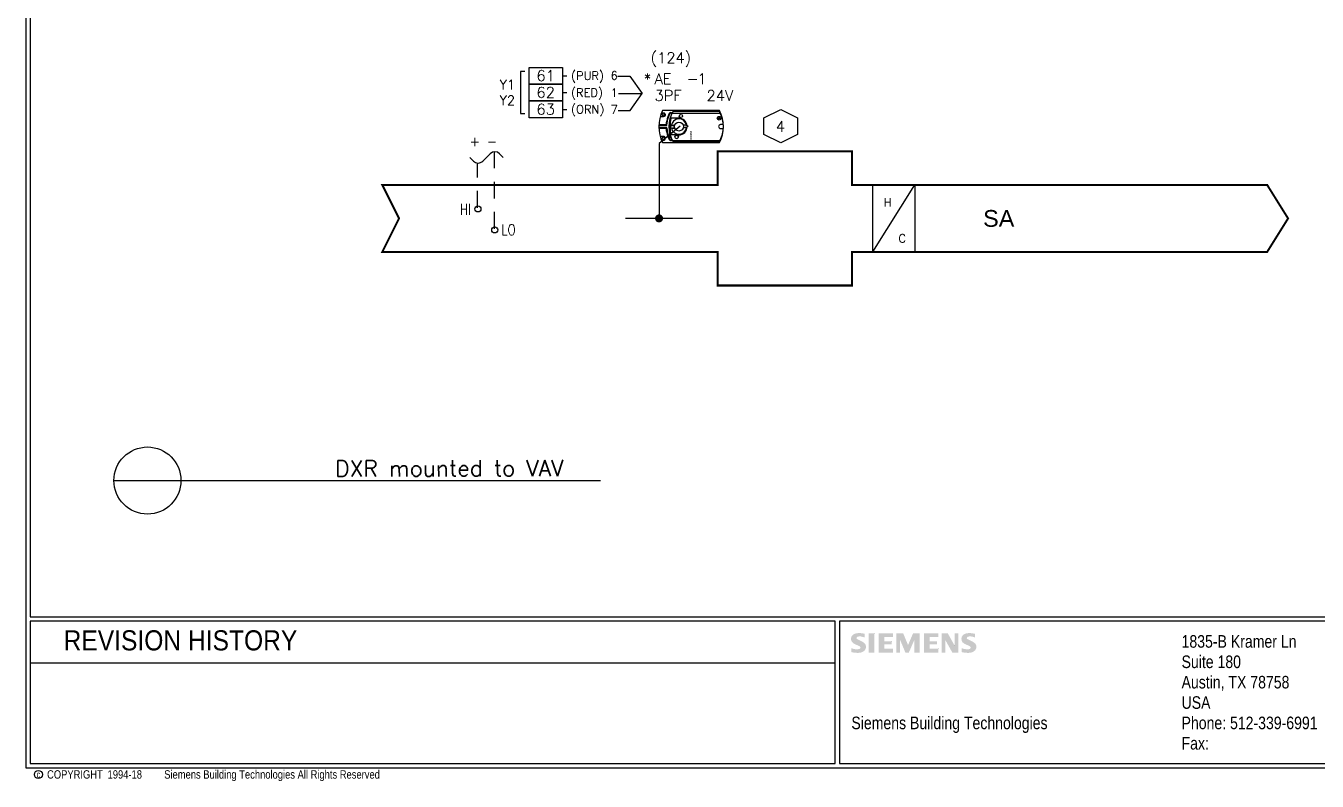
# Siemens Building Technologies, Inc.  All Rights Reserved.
# Model space of a CAD drawing. Extents: x 0 to 15.7, y -1.2 to 10.
# Drawn here: x -0.03 to 9.59, y -1.22 to 4.4 of the extents above; entities that cross this region are included whole.
import ezdxf
from ezdxf.enums import TextEntityAlignment as Align

# ---------------------------------------------------------------- set-up
doc = ezdxf.new("R2010")
doc.units = 0
doc.header["$LTSCALE"] = 0.25
doc.header["$MEASUREMENT"] = 0
doc.linetypes.add('DASHED', pattern=[0.75, 0.5, -0.25])
doc.layers.get('0').update_dxf_attribs({"linetype": 'CONTINUOUS'})
for name, color, linetype in [('ELECTRIC', 1, 'CONTINUOUS'), ('MECHSYS', 7, 'CONTINUOUS'), ('TITLE', 7, 'CONTINUOUS'), ('TITLE_TEXT', 7, 'CONTINUOUS')]:
    doc.layers.add(name, color=color, linetype=linetype)
doc.styles.add('ARIAL', font='helv.shx', dxfattribs={"width": 0.8})
doc.styles.add('ARIALNARROW', font='ARIALN.TTF')
doc.styles.add('HELV', font='helv')
doc.styles.add('NEWTXT', font='newtxt')
doc.styles.get("Standard").update_dxf_attribs({"font": 'simplex'})
doc.styles.add('TITLES', font='helv.shx', dxfattribs={"width": 0.75})
doc.styles.add('TITLES-JOBNO', font='helv.shx', dxfattribs={"width": 0.75})
doc.styles.add('TITLES-JOBTITLE', font='simplex.shx', dxfattribs={"height": 0.06})
doc.styles.add('TITLES-SYS', font='helv.shx', dxfattribs={"width": 0.875})

# ---------------------------------------------------------------- blocks, each defined once
blk = doc.blocks.new('SIEMENS')
at = {"layer": 'MECHSYS', "linetype": 'Continuous'}
for points in [[(0.0767, 0.1407), (0.0901, 0.1384), (0.0981, 0.1368), (0.0981, 0.1091), (0.0839, 0.1137), (0.0708, 0.1164), (0.0594, 0.1173), (0.046, 0.1149), (0.0436, 0.1137), (0.0374, 0.1049), (0.0433, 0.0965), (0.051, 0.0926), (0.0773, 0.0799), (0.0906, 0.0723), (0.1003, 0.0635), (0.1064, 0.0536), (0.1091, 0.0426), (0.1091, 0.04), (0.1072, 0.0269), (0.1015, 0.0158), (0.0922, 0.0068), (0.0819, 0.0009), (0.0698, -0.0031), (0.0559, -0.0052), (0.0471, -0.0055), (0.033, -0.0051), (0.0238, -0.0042), (0.0112, -0.0024), (0.0001, 0), (0.0001, 0.0289), (0.0142, 0.0248), (0.0275, 0.0221), (0.0401, 0.0209), (0.0442, 0.0208), (0.0593, 0.023), (0.0669, 0.0294), (0.0679, 0.0344), (0.0614, 0.0439), (0.0582, 0.0455), (0.0289, 0.0579), (0.0162, 0.0648), (0.0068, 0.0731), (0.0049, 0.0754), (-0.0011, 0.087), (-0.0029, 0.0994), (-0.0008, 0.1122), (0.0055, 0.1231), (0.0134, 0.1303), (0.0238, 0.1361), (0.036, 0.14), (0.0501, 0.1418), (0.0565, 0.142), (0.0695, 0.1414)], [(0.1283, -0.0029), (0.1711, -0.0029), (0.1711, 0.1394), (0.1283, 0.1394)], [(0.2455, 0.1131), (0.2455, 0.0816), (0.3007, 0.0816), (0.2455, 0.0816), (0.3007, 0.0816), (0.3007, 0.0579), (0.2455, 0.0579), (0.2455, 0.0247), (0.3104, 0.0247), (0.2455, 0.0247), (0.3104, 0.0247), (0.3104, -0.0029), (0.2043, -0.0029), (0.2043, 0.1394), (0.3091, 0.1394), (0.3091, 0.1131)], [(0.4691, -0.0029), (0.4691, 0.091), (0.4276, -0.0042), (0.4029, -0.0042), (0.363, 0.091), (0.363, -0.0029), (0.3341, -0.0029), (0.3341, 0.1394), (0.3864, 0.1394), (0.4221, 0.0523), (0.4594, 0.1394), (0.5091, 0.1394), (0.5091, -0.0029)], [(0.6389, 0.0579), (0.5838, 0.0579), (0.5838, 0.0247), (0.6484, 0.0247), (0.5838, 0.0247), (0.6484, 0.0247), (0.6484, -0.0029), (0.5422, -0.0029), (0.5422, 0.1394), (0.6471, 0.1394), (0.6471, 0.1131), (0.5838, 0.1131), (0.5838, 0.0816), (0.6389, 0.0816), (0.5838, 0.0816), (0.6389, 0.0816)], [(0.7519, -0.0029), (0.701, 0.0884), (0.701, -0.0029), (0.6721, -0.0029), (0.6721, 0.1394), (0.7188, 0.1394), (0.7685, 0.0497), (0.7685, 0.1394), (0.7974, 0.1394), (0.7974, -0.0029)], [(0.8931, 0.1164), (0.8818, 0.1173), (0.868, 0.1152), (0.8656, 0.114), (0.8594, 0.1049), (0.8623, 0.0981), (0.8733, 0.0926), (0.8996, 0.0799), (0.9125, 0.0727), (0.922, 0.0647), (0.9237, 0.0627), (0.9296, 0.0514), (0.9315, 0.0387), (0.9294, 0.0261), (0.9233, 0.0151), (0.9142, 0.0068), (0.9038, 0.0009), (0.8916, -0.0031), (0.8778, -0.0052), (0.8691, -0.0055), (0.8551, -0.005), (0.8461, -0.0042), (0.8335, -0.0024), (0.8224, 0), (0.8224, 0.0289), (0.8365, 0.0248), (0.8499, 0.0221), (0.8624, 0.0209), (0.8665, 0.0208), (0.8804, 0.0228), (0.8837, 0.0244), (0.8899, 0.0332), (0.8842, 0.0433), (0.8802, 0.0455), (0.8513, 0.0579), (0.8381, 0.065), (0.8288, 0.073), (0.8272, 0.0751), (0.8216, 0.0861), (0.8198, 0.0994), (0.8218, 0.1123), (0.828, 0.1232), (0.836, 0.1306), (0.8464, 0.1363), (0.8587, 0.1401), (0.8729, 0.1418), (0.8788, 0.142), (0.892, 0.1413), (0.8973, 0.1407), (0.91, 0.1386), (0.9204, 0.1368), (0.9204, 0.1091), (0.9062, 0.1137)]]:
    blk.add_hatch(color=134, dxfattribs=at).paths.add_polyline_path(points)
at = {"color": 7}
for p, q in [((0.1711, 0.1394), (0.1711, 0.1394)), ((0.3007, 0.0816), (0.3007, 0.0816)), ((0.6484, 0.0247), (0.6484, 0.0247)), ((0.7685, 0.0497), (0.7685, 0.0497))]:
    blk.add_line(p, q, dxfattribs=at)
blk = doc.blocks.new('TITLBLKB')
at = {"layer": 'TITLE', "color": 134}
for p, q in [((-0.0312, 10.0312), (-0.0312, -1.125)), ((-0.0312, -1.125), (15.6562, -1.125))]:
    blk.add_line(p, q, dxfattribs=at)
at = {"layer": 'TITLE'}
for p, q in [((0, 10), (0, 0)), ((0, 0), (15.625, 0)), ((6, -0.0312), (0, -0.0312)), ((0, -0.0312), (0, -1.0938)), ((6, -1.0938), (6, -0.0312)), ((10.2812, -0.0312), (6.0312, -0.0312)), ((6.0312, -0.0312), (6.0312, -1.0938)), ((0, -0.3438), (6, -0.3438)), ((0, -1.0938), (6, -1.0938)), ((6.0312, -1.0938), (10.2812, -1.0938))]:
    blk.add_line(p, q, dxfattribs=at)
at = {"layer": 'TITLE_TEXT', "color": 255}
blk.add_circle((0.0625, -1.1746), 0.03, dxfattribs=at)
at = {"layer": 'MECHSYS'}
blk.add_blockref('SIEMENS', (6.1208, -0.2628), dxfattribs=at)
at = {"layer": 'MECHSYS', "style": 'TITLES-SYS', "width": 0.875}
blk.add_attdef('REVHISTORY', text='', height=0.15, dxfattribs=at).set_placement((0.25, -0.175), align=Align.MIDDLE_LEFT)
at = {"layer": 'TITLE_TEXT', "color": 7, "style": 'ARIAL', "width": 0.8}
blk.add_text('COPYRIGHT', height=0.0625, dxfattribs=at).set_placement((0.127, -1.2053))
at = {"layer": 'TITLE_TEXT', "color": 7, "style": 'ARIALNARROW', "width": 0.8}
blk.add_text('c', height=0.05, dxfattribs=at).set_placement((0.0625, -1.1746), align=Align.MIDDLE)
at = {"layer": 'TITLE_TEXT', "style": 'ARIAL'}
for tag, height, p in [('BR_ADD1', 0.0938, (8.5812, -0.183)), ('JOB', 0.1, (10.4067, -0.1589)), ('BR_NAME', 0.0938, (6.1208, -0.7902)), ('BR_DIVISION', 0.0938, (6.1208, -0.942))]:
    blk.add_attdef(tag, text='', height=height, dxfattribs=at).set_placement(p, align=Align.MIDDLE_LEFT)
at = {"layer": 'TITLE_TEXT', "width": 0.75}
for tag, height, style, p in [('JOB_NUMBER', 0.125, 'TITLES-JOBNO', (14.8289, -0.2591)), ('SYSTEM_ID', 0.125, 'TITLES-JOBNO', (14.8289, -0.4351)), ('DWG', 0.4, 'TITLES', (14.8281, -0.9628))]:
    blk.add_attdef(tag, text='', height=height, dxfattribs=dict(at, style=style)).set_placement(p, align=Align.CENTER)
at = {"layer": 'TITLE_TEXT', "style": 'ARIAL'}
for tag, height, flags, p in [('BR_ADD2', 0.0938, 8, (8.5812, -0.3348)), ('LOCATION', 0.1, 4, (10.4067, -0.3824)), ('BR_CITY', 0.0938, 8, (8.5812, -0.4866)), ('BR_COUNTRY', 0.0938, 8, (8.5812, -0.6384)), ('BR_PHONE', 0.0938, 8, (8.5812, -0.7902)), ('BR_FAX', 0.0938, 8, (8.5812, -0.942))]:
    blk.add_attdef(tag, text='', height=height, dxfattribs=dict(at, flags=flags)).set_placement(p, align=Align.MIDDLE_LEFT)
at = {"layer": 'TITLE_TEXT', "style": 'ARIAL', "flags": 4}
for tag, p in [('ENGR', (10.6094, -0.7812)), ('EDATE', (13.5469, -0.7812))]:
    blk.add_attdef(tag, text='', height=0.0938, dxfattribs=at).set_placement(p, align=Align.CENTER)
at = {"layer": 'TITLE_TEXT', "style": 'ARIAL'}
for tag, p in [('DR', (11.2031, -0.7812)), ('CHECK', (11.8438, -0.7812)), ('CDATE', (12.6406, -0.7812))]:
    blk.add_attdef(tag, text='', height=0.0938, dxfattribs=at).set_placement(p, align=Align.CENTER)
at = {"layer": 'TITLE_TEXT', "style": 'TITLES-SYS', "width": 0.875}
blk.add_attdef('SYSTEM', text='', height=0.15, dxfattribs=at).set_placement((10.4067, -0.9688), align=Align.MIDDLE_LEFT)
at = {"layer": 'TITLE_TEXT', "color": 7, "style": 'ARIAL', "width": 0.8, "flags": 8}
for tag, p in [('COPY-DATE', (0.5781, -1.1741)), ('COPY-NAME', (1, -1.1741))]:
    blk.add_attdef(tag, text='', height=0.0625, dxfattribs=at).set_placement(p, align=Align.MIDDLE_LEFT)
at = {"layer": 'TITLE_TEXT', "style": 'TITLES-JOBTITLE', "flags": 4}
blk.add_attdef('FULLDWG', text='', height=0.06, dxfattribs=at).set_placement((15.625, -1.2148), align=Align.RIGHT)
blk = doc.blocks.new('_TITDET1')
at = {"linetype": 'Continuous'}
blk.add_line((-2.0625, 0), (1.5625, 0), dxfattribs=at)
at = {"color": 7, "linetype": 'Continuous'}
blk.add_circle((-1.8125, 0), 0.25, dxfattribs=at)
at = {"color": 7, "linetype": 'Continuous', "width": 0.8}
for tag, height, p in [('DET-NUM', 0.125, (-1.8125, 0.03125)), ('DET-PAGE', 0.125, (-1.8125, -0.15625)), ('NOTES_1', 0.09375, (0, -0.15625)), ('NOTES_2', 0.09375, (0, -0.296875)), ('NOTES_3', 0.09375, (0, -0.4375)), ('NOTES_4', 0.09375, (0, -0.578125)), ('NOTES_5', 0.09375, (0, -0.71875))]:
    blk.add_attdef(tag, text='', height=height, dxfattribs=at).set_placement(p, align=Align.CENTER)
at = {"color": 7, "linetype": 'Continuous'}
blk.add_attdef('DETAIL', text='', height=0.12, rotation=0.125, dxfattribs=at).set_placement((0, 0.03125), align=Align.CENTER)
blk = doc.blocks.new('_ACHCL')
for p, q in [((-0.1562, -0.25), (0.1562, 0.25)), ((-0.1562, -0.25), (-0.1562, 0.25)), ((-0.1562, 0.25), (0.1562, 0.25)), ((0.1562, 0.25), (0.1562, -0.25)), ((0.1562, -0.25), (-0.1562, -0.25)), ((0.1562, -0.25), (-0.0938, -0.25))]:
    blk.add_line(p, q)
for s, p in [('H', (-0.075, 0.0894)), ('C', (0.0345, -0.1799))]:
    blk.add_text(s, height=0.0625).set_placement(p)
blk = doc.blocks.new('_SYSITAG')
for p, q in [((-0.125, 0.0625), (0, 0.125)), ((0, 0.125), (0.125, 0.0625)), ((-0.125, -0.0625), (-0.125, 0.0625)), ((0.125, 0.0625), (0.125, -0.0625)), ((0, -0.125), (-0.125, -0.0625)), ((0.125, -0.0625), (0, -0.125))]:
    blk.add_line(p, q)
at = {"color": 1}
blk.add_attdef('TERMTAG', text='', height=0.08, dxfattribs=at).set_placement((-0.0013, -0.0018), align=Align.MIDDLE)
blk = doc.blocks.new('_LINSQB')
for p, q in [((0, 0.125), (-0.0271, 0.0979)), ((-0.0271, 0.0271), (0.0271, -0.0271)), ((0.0271, -0.0979), (0, -0.125))]:
    blk.add_line(p, q)
for centre, start, end in [((0.0082, 0.0625), 135, 225), ((-0.0082, -0.0625), 315, 45)]:
    blk.add_arc(centre, 0.05, start, end)
blk = doc.blocks.new('sielogo')
at = {"layer": 'MECHSYS', "linetype": 'Continuous'}
for points in [[(0.11, 0.17), (0.12, 0.17), (0.13, 0.17), (0.13, 0.14), (0.12, 0.14), (0.1, 0.15), (0.09, 0.15), (0.08, 0.15), (0.08, 0.14), (0.07, 0.14), (0.08, 0.13), (0.08, 0.12), (0.11, 0.11), (0.12, 0.1), (0.13, 0.09), (0.14, 0.08), (0.14, 0.07), (0.14, 0.07), (0.14, 0.06), (0.13, 0.05), (0.12, 0.04), (0.11, 0.03), (0.1, 0.03), (0.09, 0.03), (0.08, 0.03), (0.07, 0.03), (0.06, 0.03), (0.04, 0.03), (0.03, 0.03), (0.03, 0.06), (0.05, 0.06), (0.06, 0.05), (0.07, 0.05), (0.08, 0.05), (0.09, 0.05), (0.1, 0.06), (0.1, 0.07), (0.09, 0.07), (0.09, 0.08), (0.06, 0.09), (0.05, 0.1), (0.04, 0.1), (0.04, 0.11), (0.03, 0.12), (0.03, 0.13), (0.03, 0.14), (0.04, 0.15), (0.05, 0.16), (0.06, 0.17), (0.07, 0.17), (0.08, 0.17), (0.09, 0.17), (0.1, 0.17)], [(0.16, 0.03), (0.2, 0.03), (0.2, 0.17), (0.16, 0.17)], [(0.28, 0.14), (0.28, 0.11), (0.33, 0.11), (0.28, 0.11), (0.33, 0.11), (0.33, 0.09), (0.28, 0.09), (0.28, 0.06), (0.34, 0.06), (0.28, 0.06), (0.34, 0.06), (0.34, 0.03), (0.24, 0.03), (0.24, 0.17), (0.34, 0.17), (0.34, 0.14)], [(0.5, 0.03), (0.5, 0.12), (0.46, 0.03), (0.43, 0.03), (0.4, 0.12), (0.4, 0.03), (0.37, 0.03), (0.37, 0.17), (0.42, 0.17), (0.45, 0.08), (0.49, 0.17), (0.54, 0.17), (0.54, 0.03)], [(0.67, 0.09), (0.62, 0.09), (0.62, 0.06), (0.68, 0.06), (0.62, 0.06), (0.68, 0.06), (0.68, 0.03), (0.57, 0.03), (0.57, 0.17), (0.68, 0.17), (0.68, 0.14), (0.62, 0.14), (0.62, 0.11), (0.67, 0.11), (0.62, 0.11), (0.67, 0.11)], [(0.78, 0.03), (0.73, 0.12), (0.73, 0.03), (0.7, 0.03), (0.7, 0.17), (0.75, 0.17), (0.8, 0.08), (0.8, 0.17), (0.83, 0.17), (0.83, 0.03)], [(0.93, 0.15), (0.91, 0.15), (0.9, 0.15), (0.9, 0.14), (0.89, 0.14), (0.89, 0.13), (0.91, 0.12), (0.93, 0.11), (0.94, 0.1), (0.95, 0.1), (0.96, 0.09), (0.96, 0.08), (0.96, 0.07), (0.96, 0.06), (0.96, 0.05), (0.95, 0.04), (0.94, 0.03), (0.92, 0.03), (0.91, 0.03), (0.9, 0.03), (0.89, 0.03), (0.88, 0.03), (0.87, 0.03), (0.85, 0.03), (0.85, 0.06), (0.87, 0.06), (0.88, 0.05), (0.89, 0.05), (0.9, 0.05), (0.91, 0.05), (0.92, 0.06), (0.92, 0.06), (0.92, 0.07), (0.91, 0.08), (0.88, 0.09), (0.87, 0.1), (0.86, 0.1), (0.86, 0.11), (0.85, 0.12), (0.85, 0.13), (0.85, 0.14), (0.86, 0.15), (0.87, 0.16), (0.88, 0.17), (0.89, 0.17), (0.9, 0.17), (0.91, 0.17), (0.92, 0.17), (0.93, 0.17), (0.94, 0.17), (0.95, 0.17), (0.95, 0.14), (0.94, 0.14)]]:
    blk.add_hatch(color=134, dxfattribs=at).paths.add_polyline_path(points)
blk = doc.blocks.new('GDE131_1P')
for p, q in [((-0.3168, -0.0088), (-0.3168, -0.0088)), ((-0.2682, -0.0321), (-0.2775, -0.0552)), ((-0.1954, -0.0668), (-0.2555, -0.0668)), ((-0.2471, -0.0296), (0.1113, -0.0296)), ((0.1155, -0.0324), (0.1155, -0.0324)), ((0.1336, -0.0927), (0.1336, -0.0927)), ((-0.3456, -0.1357), (-0.2893, -0.1357)), ((-0.2912, -0.1155), (-0.3454, -0.1155)), ((-0.2645, -0.1835), (-0.265, -0.1887)), ((-0.2641, -0.1824), (-0.2623, -0.1805)), ((-0.1954, -0.1899), (-0.2555, -0.1899)), ((0.1247, -0.114), (0.1148, -0.114)), ((0.1336, -0.164), (0.1336, -0.164)), ((-0.2748, -0.2081), (-0.2682, -0.2246)), ((-0.2724, -0.1994), (-0.2716, -0.2012)), ((-0.2707, -0.1949), (-0.2551, -0.2091)), ((-0.2664, -0.2144), (-0.2631, -0.2225)), ((-0.2445, -0.2326), (0.1088, -0.2326))]:
    blk.add_line(p, q)
for points in [[(-0.3168, -0.2479), (0.1073, -0.2479, 0.240588), (0.107, -0.0088), (-0.3168, -0.0088, 0.240573), (-0.3171, -0.2479)], [(-0.3456, -0.121), (-0.2893, -0.121, 0.39785), (-0.2858, -0.1176, -0.081698), (-0.2724, -0.0573), (-0.2631, -0.0342, -0.699111), (-0.2492, -0.0346, -0.693756)], [(-0.3246, -0.0255), (-0.312, -0.0255, -1), (-0.312, -0.0554), (-0.3353, -0.0554)], [(-0.2555, -0.0668, 0.111554), (-0.2555, -0.1899)], [(-0.3454, -0.1412), (-0.2912, -0.1412, 0.079306), (-0.2775, -0.2015), (-0.2751, -0.2075)], [(-0.2331, -0.1412, 0.454568), (-0.2312, -0.1394), (-0.232, -0.1205, 0.454568), (-0.2341, -0.1188, 0.08303), (-0.2596, -0.128, 0.615619), (-0.2593, -0.1343, 0.08303), (-0.2331, -0.1412)], [(-0.3249, -0.2312), (-0.312, -0.2312, 1), (-0.312, -0.2013), (-0.3355, -0.2013)], [(-0.2693, -0.1976), (-0.2748, -0.2062, 0.364959), (-0.2745, -0.2084), (-0.2683, -0.2141, 0.364959), (-0.2661, -0.2142), (-0.258, -0.208)]]:
    blk.add_lwpolyline(points, format="xyb")
for points in [[(-0.2394, -0.2429, -0.250409), (-0.2391, -0.0132), (0.1033, -0.0132, -0.108684), (0.1318, -0.114), (0.1148, -0.114, 1), (0.1148, -0.1427), (0.1318, -0.1427, -0.108025), (0.1036, -0.2429), (-0.2394, -0.2429)], [(-0.1312, -0.1287, -0.08303), (-0.1568, -0.1379, -0.454568), (-0.1588, -0.1362), (-0.1597, -0.1173, -0.454568), (-0.1577, -0.1155, -0.08303), (-0.1315, -0.1224, -0.615619)]]:
    blk.add_lwpolyline(points, format="xyb", close=True)
for points in [[(0.1336, -0.0927), (0.1337, -0.0939), (0.1337, -0.095)], [(-0.2545, -0.2084), (-0.2551, -0.2091), (-0.2566, -0.2092), (-0.2706, -0.1964), (-0.2707, -0.1949), (-0.2614, -0.1847)]]:
    blk.add_lwpolyline(points)
for centre, radius in [((-0.312, -0.0405), 0.00791), ((-0.1954, -0.1284), 0.0329), ((-0.1811, -0.0496), 0.012), ((0.1041, -0.0662), 0.0139), ((0.1041, -0.0662), 0.00645), ((-0.312, -0.2162), 0.00791), ((-0.2123, -0.2057), 0.0127)]:
    blk.add_circle(centre, radius)
for centre, radius, start, end in [((-0.0956, -0.1284), 0.1961, 158.09837, 176.23611), ((-0.2562, -0.0369), 0.0129, 41.25969, 158.09837), ((-0.1954, -0.1284), 0.0571, 8.93767, 176.06233), ((-0.1954, -0.1284), 0.0615, 6.66224, 90), ((-0.2893, -0.1392), 0.00352, 3.21939, 90), ((-0.0956, -0.1284), 0.1905, 183.21939, 201.90163), ((-0.2628, -0.1836), 0.00176, 137.5, 174.56217), ((-0.1954, -0.1284), 0.0571, 188.93767, 356.06233), ((-0.1954, -0.1284), 0.0615, 270, 358.32822), ((-0.2562, -0.2198), 0.0129, 201.90163, 318.74031), ((-0.2562, -0.2198), 0.00738, 201.90163, 341.73288)]:
    blk.add_arc(centre, radius, start, end)
at = {"xscale": 0.07499999999998863, "yscale": 0.07499999999998863, "zscale": 0.07499999999998863, "rotation": 90}
blk.add_blockref('sielogo', (-0.098, -0.233), dxfattribs=at)
at = {"style": 'NEWTXT', "flags": 8}
blk.add_attdef('%%200', (-0.3775, 0.2917), '', height=1, dxfattribs=at)
for tag, p, height, flags in [('C1', (-0.4893, 1.0292), 0.001, 9), ('PARTNO', (-0.4057, 0.9241), 0.08, 9), ('R', (-0.4575, 0.8081), 0.08, 8), ('SYMRNG', (-0.377, 0.6849), 0.08, 1), ('RANGE', (-0.3775, 0.5717), 0.08, 8), ('UNITS', (0.0101, 0.5717), 0.08, 8), ('T', (-0.3375, 0.3317), 0.08, 8), ('DETAIL', (-0.3728, 0.1621), 0.08, 8), ('##', (0.1651, 0.1606), 0.08, 8), ('C2', (0.5669, 0.1267), 0.001, 9)]:
    blk.add_attdef(tag, p, '', height=height, dxfattribs=dict(flags=flags))
at = {"color": 1, "flags": 8}
for tag, p in [('CS', (-0.3775, 0.8081)), ('-', (-0.1375, 0.8079))]:
    blk.add_attdef(tag, p, '', height=0.08, dxfattribs=at)
at = {"color": 1}
blk.add_attdef('NNN', (-0.0575, 0.8081), '', height=0.08, dxfattribs=at)
at = {"color": 6, "flags": 8}
blk.add_attdef('QTY', (0.1825, 0.8079), '', height=0.08, dxfattribs=at)
at = {"color": 4, "flags": 8}
blk.add_attdef('PTNAME', (-0.3775, 0.4517), '', height=0.08, dxfattribs=at)
blk = doc.blocks.new('_SYSETAG')
at = {"color": 1}
for p, q in [((-0.125, 0.0625), (0.125, 0.0625)), ((-0.125, -0.0625), (-0.125, 0.0625)), ((0.125, 0.0625), (0.125, -0.0625)), ((0.125, -0.0625), (-0.125, -0.0625))]:
    blk.add_line(p, q, dxfattribs=at)
blk.add_attdef('TERMTAG', text='', height=0.08, dxfattribs=at).set_placement((-0.0012, 0.0008), align=Align.MIDDLE)
blk = doc.blocks.new('_ADPSA')
at = {"const_width": 0.015}
blk.add_lwpolyline([(0, 0.25), (0.0625, 0.25), (0.21875, 0), (0.0625, -0.25), (0, -0.25)], dxfattribs=at)

msp = doc.modelspace()

# ---------------------------------------------------------------- linework, layer by layer
for p, q in [((4.8438, 3.6562), (4.6875, 3.526)), ((4.6875, 3.526), (4.6875, 2.9687)), ((4.6875, 3.3438), (4.6875, 2.9687)), ((4.9375, 2.9687), (4.4375, 2.9687))]:
    msp.add_line(p, q)
at = {"color": 3, "linetype": 'DASHED'}
for p, q in [((3.4606, 2.8918), (3.4606, 3.4646)), ((3.3356, 3.048), (3.3347, 3.3814))]:
    msp.add_line(p, q, dxfattribs=at)
at = {"const_width": 0.015}
msp.add_lwpolyline([(6.4375, 3.2187), (6.125, 3.2187), (6.125, 3.4688), (5.125, 3.4688), (5.125, 3.2187), (2.625, 3.2187), (2.75, 2.9687), (2.625, 2.7188), (5.125, 2.7188), (5.125, 2.4688), (6.125, 2.4688), (6.125, 2.7188), (9.1875, 2.7188)], dxfattribs=at)
msp.add_lwpolyline([(4.6725, 2.9687, 0.03, 0.03, 1), (4.7025, 2.9687, 0.03, 0.03, 1)], format="xyseb", close=True)
for centre in [(3.3378, 3.0393), (3.4628, 2.8831)]:
    msp.add_circle(centre, 0.0226)
at = {"layer": 'ELECTRIC'}
for p, q in [((3.9688, 4.0312), (4, 4.0312)), ((4.3814, 4.0284), (4.4688, 4.0284)), ((4.4688, 4.0284), (4.5625, 3.8984)), ((3.9688, 3.9062), (4, 3.9062)), ((4.3842, 3.8984), (4.5625, 3.8984)), ((4.4734, 3.773), (4.5625, 3.8984)), ((3.9688, 3.7812), (4, 3.7812)), ((4.3822, 3.773), (4.4734, 3.773))]:
    msp.add_line(p, q, dxfattribs=at)
at = {"layer": 'MECHSYS'}
for p, q in [((3.6875, 4.0625), (3.6562, 4.0625)), ((3.6562, 4.0625), (3.6562, 3.75)), ((3.6562, 3.75), (3.6875, 3.75))]:
    msp.add_line(p, q, dxfattribs=at)
at = {"layer": 'MECHSYS', "const_width": 0.015}
msp.add_lwpolyline([(9.1562, 3.2187), (8.25, 3.2187), (6.4375, 3.2187)], dxfattribs=at)

# ---------------------------------------------------------------- block references
msp.add_blockref('_SYSITAG', (5.5938, 3.6562)).add_auto_attribs({'TERMTAG': '4'})
msp.add_blockref('_ACHCL', (6.4375, 2.9687))
ref = msp.add_blockref('_TITDET1', (2.6875, 1.0156))
ref.add_attrib('DETAIL', 'DXR mounted to VAV', dxfattribs={"color": 7, "linetype": 'Continuous', "height": 0.12, "rotation": 0.125}).set_placement((3.125, 1.0469), align=Align.CENTER)
at = {"layer": 'MECHSYS'}
ref = msp.add_blockref('TITLBLKB', (0, 0), dxfattribs=at)
ref.add_attrib('BR_NAME', 'Siemens Building Technologies', dxfattribs={"layer": 'TITLE_TEXT', "height": 0.09375, "style": 'ARIAL', "width": 0.8}).set_placement((6.1208, -0.7902), align=Align.MIDDLE_LEFT)
ref.add_attrib('BR_ADD1', '1835-B Kramer Ln', dxfattribs={"layer": 'TITLE_TEXT', "height": 0.0938, "style": 'ARIAL', "width": 0.8}).set_placement((8.5812, -0.183), align=Align.MIDDLE_LEFT)
ref.add_attrib('BR_ADD2', 'Suite 180', dxfattribs={"layer": 'TITLE_TEXT', "height": 0.09375, "style": 'ARIAL', "width": 0.8, "flags": 8}).set_placement((8.5812, -0.3348), align=Align.MIDDLE_LEFT)
ref.add_attrib('BR_CITY', 'Austin, TX 78758', dxfattribs={"layer": 'TITLE_TEXT', "height": 0.09375, "style": 'ARIAL', "width": 0.8, "flags": 8}).set_placement((8.5812, -0.4866), align=Align.MIDDLE_LEFT)
ref.add_attrib('BR_COUNTRY', 'USA', dxfattribs={"layer": 'TITLE_TEXT', "height": 0.09375, "style": 'ARIAL', "width": 0.8, "flags": 8}).set_placement((8.5812, -0.6384), align=Align.MIDDLE_LEFT)
ref.add_attrib('BR_PHONE', 'Phone: 512-339-6991', dxfattribs={"layer": 'TITLE_TEXT', "height": 0.09375, "style": 'ARIAL', "width": 0.8, "flags": 8}).set_placement((8.5812, -0.7902), align=Align.MIDDLE_LEFT)
ref.add_attrib('BR_FAX', 'Fax: ', dxfattribs={"layer": 'TITLE_TEXT', "height": 0.09375, "style": 'ARIAL', "width": 0.8, "flags": 8}).set_placement((8.5812, -0.942), align=Align.MIDDLE_LEFT)
ref.add_attrib('COPY-NAME', 'Siemens Building Technologies All Rights Reserved', dxfattribs={"layer": 'TITLE_TEXT', "color": 7, "height": 0.0625, "style": 'ARIAL', "width": 0.8, "flags": 8}).set_placement((1, -1.1741), align=Align.MIDDLE_LEFT)
ref.add_attrib('COPY-DATE', '1994-18', dxfattribs={"layer": 'TITLE_TEXT', "color": 7, "height": 0.0625, "style": 'ARIAL', "width": 0.8, "flags": 8}).set_placement((0.5781, -1.1741), align=Align.MIDDLE_LEFT)
ref.add_attrib('REVHISTORY', 'REVISION HISTORY', dxfattribs={"height": 0.15, "style": 'TITLES-SYS', "width": 0.875}).set_placement((0.25, -0.175), align=Align.MIDDLE_LEFT)
ref = msp.add_blockref('GDE131_1P', (5.0312, 3.7812), dxfattribs=at)
ref.add_attrib('CS', 'AE', (4.6538, 3.9688), dxfattribs={"layer": '0', "color": 1, "height": 0.08, "flags": 8})
ref.add_attrib('-', '-', (4.8938, 3.9688), dxfattribs={"layer": '0', "color": 1, "height": 0.08, "flags": 8})
ref.add_attrib('NNN', '1', (4.9738, 3.9688), dxfattribs={"layer": '0', "color": 1, "height": 0.08})
ref.add_attrib('QTY', '(124)', (4.625, 4.125), dxfattribs={"layer": '0', "color": 6, "height": 0.08, "flags": 8})
ref.add_attrib('R', '*', (4.5738, 3.9688), dxfattribs={"layer": '0', "height": 0.08, "flags": 8})
ref.add_attrib('RANGE', '3PF', (4.6538, 3.8438), dxfattribs={"layer": '0', "height": 0.08, "flags": 8})
ref.add_attrib('UNITS', '24V', (5.0414, 3.8438), dxfattribs={"layer": '0', "height": 0.08, "flags": 8})
for p, values in [((3.8438, 4.0312), {'TERMTAG': '61'}), ((3.8438, 3.9062), {'TERMTAG': '62'}), ((3.8438, 3.7812), {'TERMTAG': '63'})]:
    msp.add_blockref('_SYSETAG', p, dxfattribs=at).add_auto_attribs(values)
at = {"layer": 'MECHSYS', "rotation": 270}
msp.add_blockref('_LINSQB', (3.4015, 3.423), dxfattribs=at)
at = {"layer": 'MECHSYS'}
msp.add_blockref('_ADPSA', (9.1562, 2.9687), dxfattribs=at)

# ---------------------------------------------------------------- texts
at = {"width": 0.8}
msp.add_text('HI', height=0.08, dxfattribs=at).set_placement((3.2858, 2.9964), align=Align.RIGHT)
at = {"style": 'HELV'}
msp.add_text('SA', height=0.125, dxfattribs=at).set_placement((7.2188, 2.9687), align=Align.MIDDLE)
at = {"width": 0.8}
msp.add_text('LO', height=0.08, dxfattribs=at).set_placement((3.5118, 2.8437))
at = {"layer": 'MECHSYS'}
for s, height, p in [('(PUR)', 0.0625, (4.0314, 4.0002)), ('(RED)', 0.0625, (4.0314, 3.8752)), ('(ORN)', 0.0625, (4.0314, 3.7502)), ('+ -', 0.07045, (3.2765, 3.5075))]:
    msp.add_text(s, height=height, dxfattribs=at).set_placement(p)
at = {"layer": 'MECHSYS', "color": 1}
for s, p in [('6', (4.353, 4.002)), ('1', (4.353, 3.8737)), ('7', (4.353, 3.7488))]:
    msp.add_text(s, height=0.0625, dxfattribs=at).set_placement(p, align=Align.CENTER)
at = {"layer": 'MECHSYS', "insert": (3.5, 4), "char_height": 0.07, "attachment_point": 1}
msp.add_mtext_dynamic_manual_height_columns('Y1 \\PY2', width=0.34375, gutter_width=0.4688, heights=[0], dxfattribs=at)

doc.saveas('drawing.dxf')
